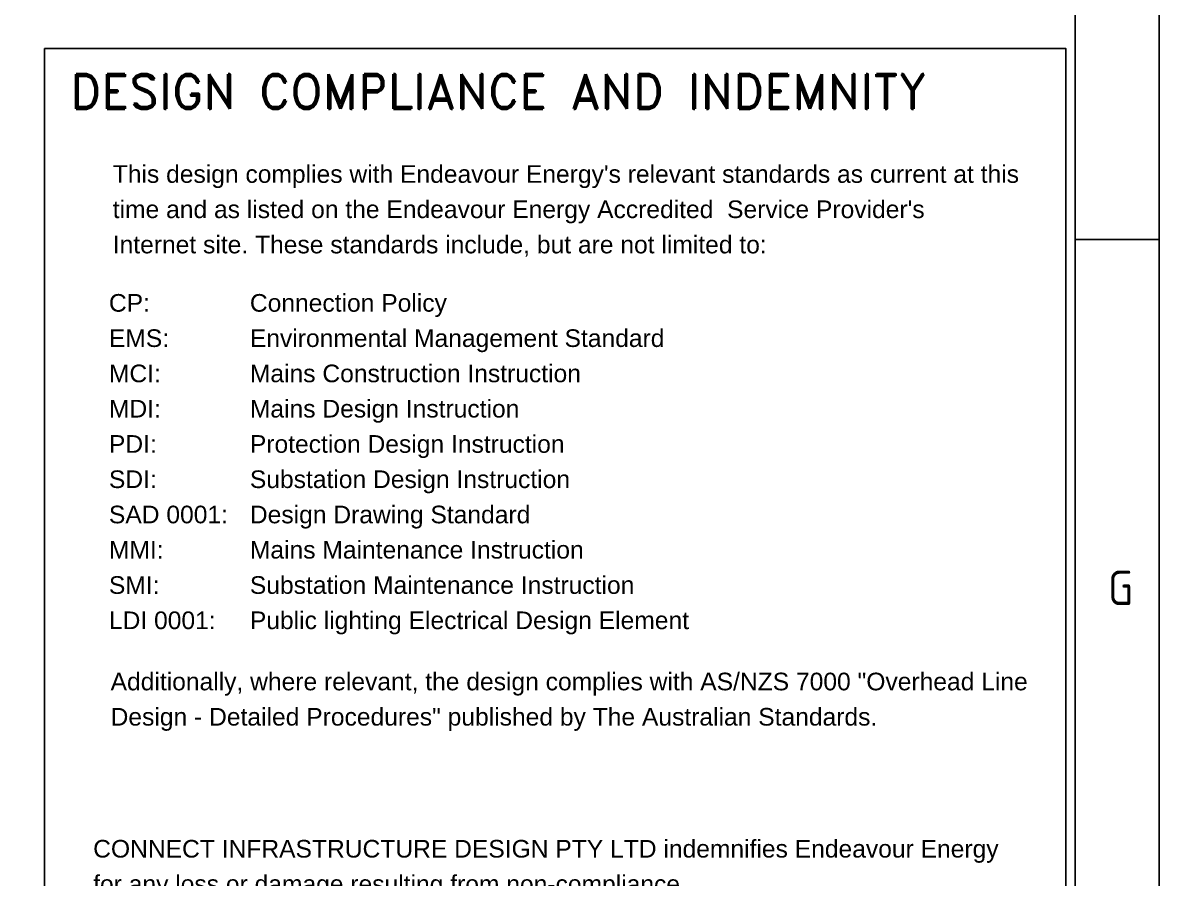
# Paper-space layout 'SHEET (3)' of a CAD drawing. Header units: metres, sheet in millimetres. Extents: x -30 to 802, y -5 to 581.
# Drawn here: x 686.6 to 802.1, y 81.4 to 168.3 of the extents above; entities that cross this region are included whole.
import ezdxf
from ezdxf.enums import TextEntityAlignment as Align

# ---------------------------------------------------------------- set-up
doc = ezdxf.new("R2010")
doc.units = ezdxf.units.M
doc.layers.get('0').update_dxf_attribs({"color": 6})
doc.layers.add('Notes', color=7, linetype='Continuous')
doc.styles.add('Elec', font='romand__.ttf')
doc.styles.add('iecISOCP', font='isocp.shx')
doc.styles.get("Standard").update_dxf_attribs({"font": 'arial.ttf'})

# ---------------------------------------------------------------- blocks, each defined once
blk = doc.blocks.new('A1_FRAME_TITLE')
at = {"layer": 'Notes', "color": 7, "linetype": 'Continuous'}
for p, q in [((844.88, 5.97), (844.88, 574.39)), ((844.87, 148.68), (853.87, 148.68))]:
    blk.add_line(p, q, dxfattribs=at)
at = {"color": 7}
blk.add_attdef('DRAFT_NUM', (9.35, 23.29), '', height=2.5, rotation=90, dxfattribs=at)
at = {"layer": 'Notes', "color": 7, "style": 'iecISOCP'}
blk.add_text('G', height=3.5, dxfattribs=at).set_placement((848.39, 111.56))
at = {"layer": 'Notes', "color": 7, "style": 'iecISOCP', "flags": 8}
blk.add_attdef('VERSION_NO', text='', height=2.5, rotation=90, dxfattribs=at).set_placement((302.04, 43.81), align=Align.MIDDLE_CENTER)
at = {"layer": 'Notes', "color": 7, "style": 'iecISOCP'}
for tag, p in [('CAP_NO', (513.19, 43.46)), ('IE_NUM', (513.05, 37.81)), ('REF_No_1', (335.24, 32.31)), ('REF_1', (362.52, 32.31)), ('HV_SWITCH', (513.46, 32.16)), ('GEN_WO', (441.71, 31.76)), ('REF_No_2', (335.24, 26.31)), ('REF_2', (362.52, 26.31)), ('OH_WO', (441.71, 25.81)), ('UBD_REF', (513.05, 25.83)), ('REF_No_3', (335.24, 20.31)), ('REF_3', (362.52, 20.31)), ('UG_WO', (441.71, 20.05)), ('GIS_MAP_No', (513.05, 20.04)), ('REF_No_4', (335.24, 14.31)), ('REF_4', (362.52, 14.31)), ('SUB_WO', (441.71, 13.81)), ('HV_OP_DIAG', (513.33, 14.2)), ('LGA', (512.95, 7.78)), ('ExportID', (-11.47, 2.39))]:
    blk.add_attdef(tag, p, '', height=2.5, dxfattribs=at)
for tag, height, p in [('T1', 3.5, (684.37, 39.47)), ('T2', 3.5, (684.37, 34.35)), ('scale', 2.5, (567.76, 33.27)), ('T3', 3.5, (684.37, 28.92)), ('DRAWN', 2.5, (567.76, 24.93)), ('T4', 3.5, (684.37, 23.66)), ('REV', 5, (840.57, 17.1)), ('T5', 3.5, (684.37, 18.23)), ('DATE', 2.5, (567.76, 16.88)), ('T6', 3.5, (684.37, 12.97)), ('DESIGN', 2.5, (605.62, 9.15)), ('CHD', 2.5, (567.76, 8.37))]:
    blk.add_attdef(tag, text='', height=height, dxfattribs=at).set_placement(p, align=Align.CENTER)
blk.add_attdef('NUM', text='', height=7, dxfattribs=at).set_placement((812.88, 20.12), align=Align.MIDDLE_CENTER)
for tag, p in [('NS', (811.23, 8.12)), ('SHTS', (825.93, 8.12))]:
    blk.add_attdef(tag, text='', height=2.5, dxfattribs=at).set_placement(p, align=Align.MIDDLE)
at = {"layer": 'Notes', "color": 7, "style": 'iecISOCP', "flags": 1}
for tag, p in [('ProjectType', (-6.37, -26.8)), ('ProjectNumber', (3.01, -26.82)), ('DrawingNumber', (14.96, -26.8)), ('ProjectDescription', (27.02, -26.83)), ('ExportDate', (39.74, -26.79)), ('ExportUserName', (48.61, -26.8)), ('DesignerCompanyName', (60.94, -26.79)), ('ExportAreaOfInterest', (76.55, -26.81)), ('GIS_SUCCESS', (91.45, -26.78)), ('CAD_SUCCESS', (101.24, -26.78)), ('DEPOTCODE', (111.56, -26.88)), ('ExportCategories', (119.53, -26.8)), ('Comments', (133.84, -26.88))]:
    blk.add_attdef(tag, p, '', height=1, dxfattribs=at)
blk = doc.blocks.new('NOTE_DESIGN-COMPLIANCE')
blk.add_line((16, 16.01), (98.33, 16.01))
blk.add_lwpolyline([(0, 113.3), (103.74, 113.3), (103.74, 0), (0, 0)], close=True)
at = {"color": 7, "lineweight": -3, "style": 'Elec'}
blk.add_text('DESIGN COMPLIANCE AND INDEMNITY', height=3.5, dxfattribs=at).set_placement((2.6, 106.13), align=Align.BOTTOM_LEFT)
at = {"color": 7, "lineweight": -3}
for s, p in [('Signed:', (6.54, 17.75)), ('Name: SACHIN JOSHI', (6.71, 11.32)), ('Service Provider Number: 1104', (6.76, 5.11)), ('Date: 18/10/2017', (61.29, 5.38))]:
    blk.add_text(s, height=1.79, dxfattribs=at).set_placement(p, align=Align.TOP_LEFT)
at = {"color": 7, "lineweight": -3, "char_height": 1.79, "line_spacing_factor": 1.2}
for s, insert, attachment_point in [("This design complies with Endeavour Energy's relevant standards as current at this \\Ptime and as listed on the Endeavour Energy Accredited  Service Provider's\\PInternet site. These standards include, but are not limited to:", (6.92, 92.16), 7), ('CP:^I^IConnection Policy\\PEMS:^I^IEnvironmental Management Standard\\PMCI:^I^IMains Construction Instruction\\PMDI:^I^IMains Design Instruction\\PPDI:^I^IProtection Design Instruction\\PSDI:^I^ISubstation Design Instruction\\PSAD 0001:^IDesign Drawing Standard\\PMMI:^I^IMains Maintenance Instruction\\PSMI:^I^ISubstation Maintenance Instruction\\PLDI 0001:^IPublic lighting Electrical Design Element ', (6.53, 88.36), 1), ('\\PAdditionally, where relevant, the design complies with AS/NZS 7000 "Overhead Line\\PDesign - Detailed Procedures" published by The Australian Standards.', (6.7, 53.5), 1), ('CONNECT INFRASTRUCTURE DESIGN PTY LTD indemnifies Endeavour Energy \\Pfor any loss or damage resulting from non-compliance \\Pof the design  with the above standards.', (4.93, 32.94), 1)]:
    blk.add_mtext(s, dxfattribs=dict(at, insert=insert, attachment_point=attachment_point))

psp = doc.layouts.new('SHEET (3)')

# ---------------------------------------------------------------- linework, layer by layer
at = {"layer": 'Notes'}
psp.add_lwpolyline([(-29.63, 581), (802.09, 581), (802.09, -5.42), (-29.63, -5.42)], close=True, dxfattribs=at)

# ---------------------------------------------------------------- block references
at = {"layer": 'Notes', "xscale": 0.95}
psp.add_blockref('A1_FRAME_TITLE', (-9.08, -2.39), dxfattribs=at)
at = {"layer": 'Notes', "color": 0, "lineweight": -3}
psp.add_blockref('NOTE_DESIGN-COMPLIANCE', (688.86, 52.39), dxfattribs=at)

doc.saveas('drawing.dxf')
